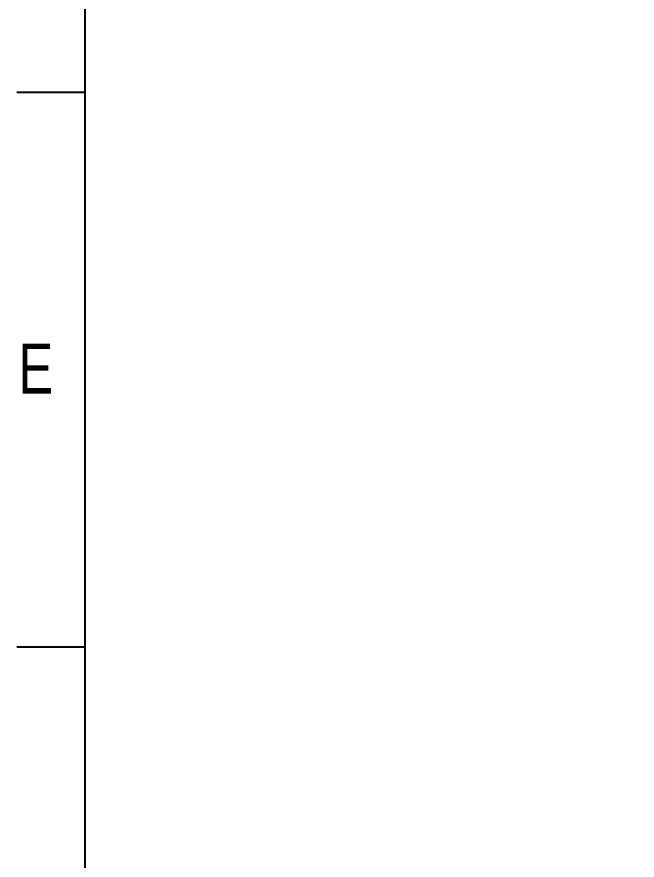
# Model space of a CAD drawing. Header units: millimetres. Extents: x 620 to 19791, y 2539 to 6969.
# Drawn here: x 4000.5 to 4291.6, y 3481.6 to 3877.7 of the extents above; entities that cross this region are included whole.
import ezdxf

# ---------------------------------------------------------------- set-up
doc = ezdxf.new("R2010")
doc.units = ezdxf.units.MM
doc.styles.add('CKSTANDARD', font='arial.ttf')
doc.styles.add('Roamns', font='romans.shx')

# ---------------------------------------------------------------- blocks, each defined once
blk = doc.blocks.new('standard template')
for p, q in [((456.3, 21062.1), (53.6, 21062.1)), ((456.3, 17789.8), (53.6, 17789.8))]:
    blk.add_line(p, q)
at = {"color": 7}
blk.add_lwpolyline([(456.3, 6673.6), (456.3, 5963.9), (456.3, 5254.1), (456.3, 30225.9), (37408.8, 30225.9), (37408.8, 5254.1)], dxfattribs=at)
at = {"style": 'CKSTANDARD', "width": 0.75}
blk.add_text('E', height=294.8, dxfattribs=at).set_placement((61.9, 19285.4))
at = {"style": 'Roamns'}
for tag, p in [('PAGE_NAME', (27466, 7593.7)), ('PROJECT_NAME', (27466, 6883.9)), ('DRAWN_NAME', (27466, 6174.1)), ('VERSION', (34241, 6174.1)), ('SELECT_DATA', (27466, 5464.4)), ('PAGE_NUMBER', (34241, 5464.4))]:
    blk.add_attdef(tag, p, '', height=284.5, dxfattribs=at)

msp = doc.modelspace()

# ---------------------------------------------------------------- block references
at = {"lineweight": -3, "transparency": 33554595, "xscale": 0.07965023943575565, "yscale": 0.07965023943575565, "zscale": 0.07965023943575565}
msp.add_blockref('standard template', (3996.25236, 2164.66282), dxfattribs=at)

doc.saveas('drawing.dxf')
